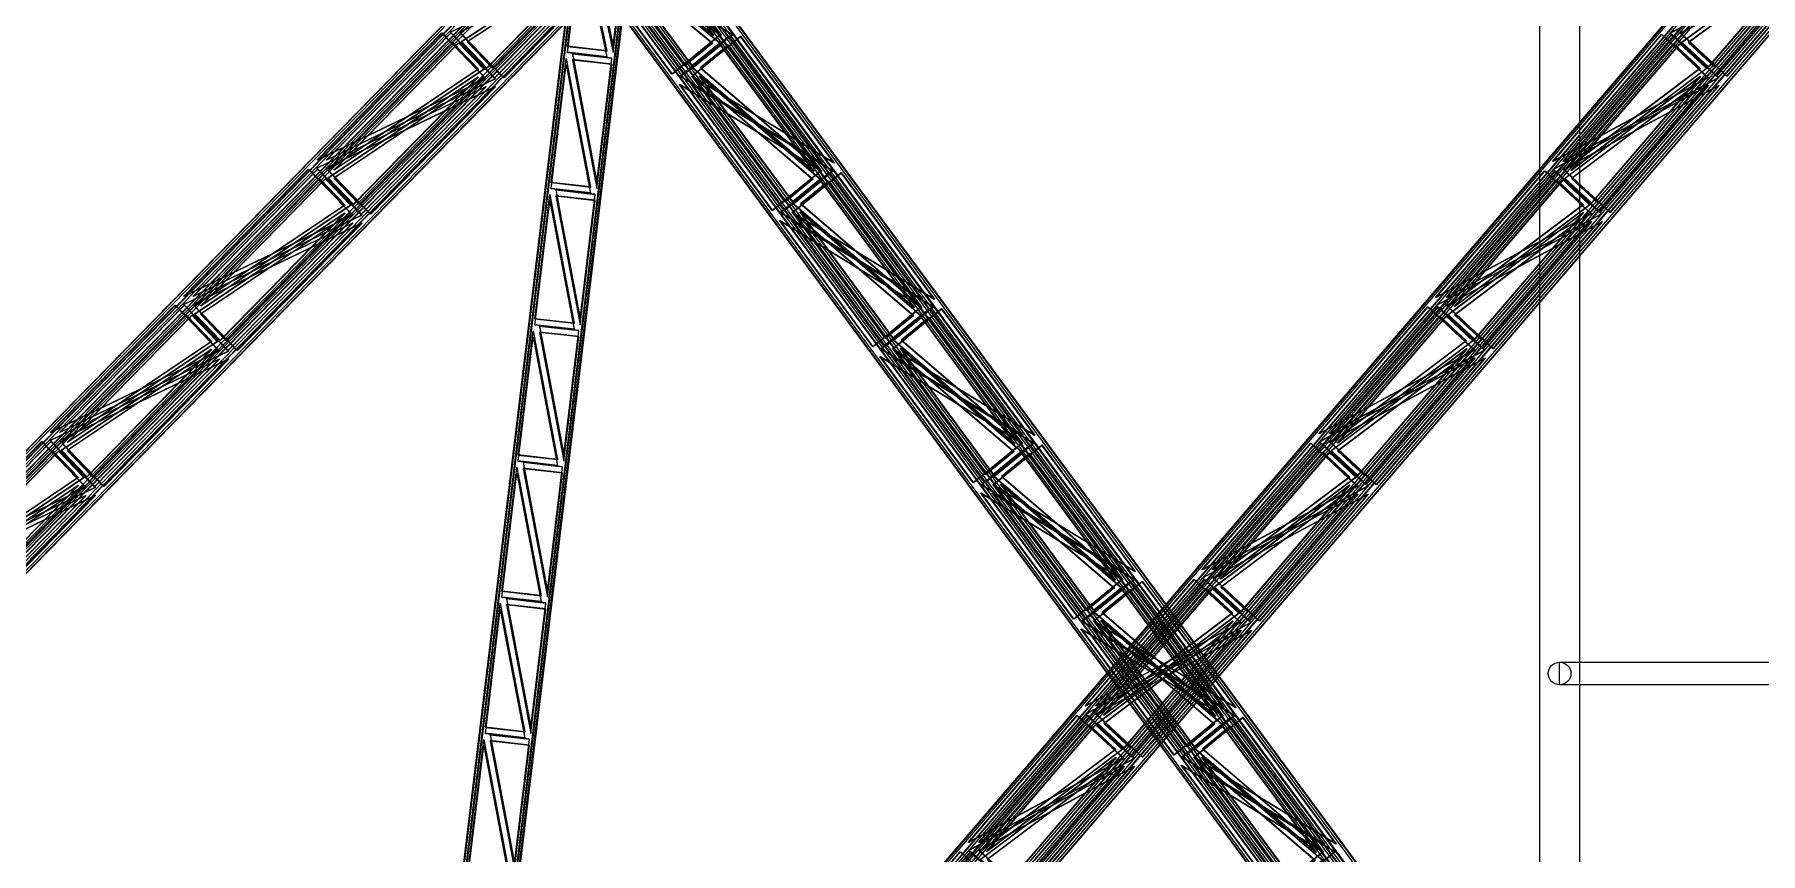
# Model space of a CAD drawing. Header units: millimetres. Extents: x -48000 to 1060615, y -2000 to 333000.
# Drawn here: x -14127 to -403, y 58569 to 65083 of the extents above; entities that cross this region are included whole.
import ezdxf

# ---------------------------------------------------------------- set-up
doc = ezdxf.new("R2010")
doc.units = ezdxf.units.MM
doc.layers.add('D-STR-CORE', color=7, linetype='Continuous', lineweight=25)
doc.layers.add('D-STR-STRC', color=7, linetype='Continuous', lineweight=25)

msp = doc.modelspace()

# ---------------------------------------------------------------- linework, layer by layer
at = {"layer": 'D-STR-CORE'}
for points in [[(-2160, 18300), (-1840, 18300), (-1840, 224550), (-2160, 224550)], [(-2160, 18300), (-1840, 18300), (-1840, 224550), (-2160, 224550)], [(-2000, 60090), (2000, 60090), (2000, 59910), (-2000, 59910)], [(2000, 59910), (-2000, 59910), (-2000, 60090), (2000, 60090)]]:
    msp.add_lwpolyline(points, close=True, dxfattribs=at)
msp.add_circle((-2000, 60000), 90, dxfattribs=at)
at = {"layer": 'D-STR-STRC'}
for points in [[(-22559.71, 53227.16), (-9838.72, 66227.16)], [(-22546.04, 53212.96), (-9825.04, 66212.96)], [(-22483.04, 53227.16), (-9762.05, 66227.16)], [(-22471.32, 53149.08), (-9750.32, 66149.08)], [(-22469.37, 53212.96), (-9748.37, 66212.96)], [(-22421, 53149.08), (-9700.01, 66149.08)], [(-11424.6, 53212.9), (-273.32, 66212.9)], [(-11410.23, 53199.59), (-258.95, 66199.59)], [(-11337.89, 53212.9), (-186.61, 66212.9)], [(-11323.51, 53199.59), (-172.23, 66199.59)], [(175.45, 53183.86), (-9406.11, 66183.86)], [(190.47, 53196.12), (-9391.09, 66196.12)], [(275.09, 53183.86), (-9306.48, 66183.86)], [(290.11, 53196.12), (-9291.46, 66196.12)], [(-22457.64, 53134.88), (-9736.65, 66134.88)], [(-22407.33, 53134.88), (-9686.33, 66134.88)], [(-11369.78, 53050.75), (-9800.07, 66050.75)], [(-11369.78, 53050.75), (-9800.07, 66050.75)], [(-11349.92, 53048.49), (-9780.2, 66048.49)], [(-11349.92, 53048.49), (-9780.2, 66048.49)], [(-11330.65, 53139.71), (-179.37, 66139.71)], [(-11316.28, 53126.41), (-165, 66126.41)], [(-11273.74, 53139.71), (-122.46, 66139.71)], [(-11259.37, 53126.41), (-108.09, 66126.41)], [(109.98, 53116.44), (-9471.59, 66116.44)], [(125, 53128.7), (-9456.57, 66128.7)], [(175.37, 53116.44), (-9406.2, 66116.44)], [(190.38, 53128.7), (-9391.18, 66128.7)], [(-11369.78, 52999.11), (-9800.07, 65999.11)], [(-11369.78, 52999.11), (-9800.07, 65999.11)], [(-11349.92, 52996.84), (-9780.2, 65996.84)], [(-11349.92, 52996.84), (-9780.2, 65996.84)], [(-11043.19, 52873.59), (108.09, 65873.59)], [(-10986.28, 52873.59), (165, 65873.59)], [(-10952.64, 53003.16), (-9382.93, 66003.16)], [(-10952.64, 53003.16), (-9382.93, 66003.16)], [(-10952.64, 52951.51), (-9382.93, 65951.51)], [(-10952.64, 52951.51), (-9382.93, 65951.51)], [(-10932.78, 53000.89), (-9363.07, 66000.89)], [(-10932.78, 53000.89), (-9363.07, 66000.89)], [(-10932.78, 52949.25), (-9363.07, 65949.25)], [(-10932.78, 52949.25), (-9363.07, 65949.25)], [(-175.37, 52883.56), (-9756.93, 65883.56)], [(-109.98, 52883.56), (-9691.54, 65883.56)], [(-22197.8, 52865.12), (-9476.8, 65865.12)], [(-22184.12, 52850.92), (-9463.12, 65850.92)], [(-22147.48, 52865.12), (-9426.48, 65865.12)], [(-22135.76, 52787.04), (-9414.76, 65787.04)], [(-22133.8, 52850.92), (-9412.81, 65850.92)], [(-22122.08, 52772.84), (-9401.08, 65772.84)], [(-22059.08, 52787.04), (-9338.09, 65787.04)], [(-22045.41, 52772.84), (-9324.41, 65772.84)], [(-11028.82, 52860.29), (122.46, 65860.29)], [(-10979.05, 52800.41), (172.23, 65800.41)], [(-10971.91, 52860.29), (179.37, 65860.29)], [(-10964.68, 52787.1), (186.61, 65787.1)], [(-10892.33, 52800.41), (258.95, 65800.41)], [(-10877.96, 52787.1), (273.32, 65787.1)], [(-290.11, 52803.88), (-9871.67, 65803.88)], [(-275.09, 52816.14), (-9856.66, 65816.14)], [(-190.47, 52803.88), (-9772.04, 65803.88)], [(-190.38, 52871.3), (-9771.95, 65871.3)], [(-175.45, 52816.14), (-9757.02, 65816.14)], [(-125, 52871.3), (-9706.56, 65871.3)]]:
    msp.add_lwpolyline(points, dxfattribs=at)
for points in [[(-22559.71, 53227.16), (-22122.08, 52772.84), (-9401.08, 65772.84), (-9838.72, 66227.16)], [(-22555.88, 53227.16), (-22118.25, 52772.84), (-9397.25, 65772.84), (-9834.89, 66227.16)], [(-22486.88, 53227.16), (-22049.24, 52772.84), (-9328.25, 65772.84), (-9765.88, 66227.16)], [(-22483.04, 53227.16), (-22045.41, 52772.84), (-9324.41, 65772.84), (-9762.05, 66227.16)], [(-22471.32, 53149.08), (-22184.12, 52850.92), (-9463.12, 65850.92), (-9750.32, 66149.08)], [(-22467.48, 53149.08), (-22180.29, 52850.92), (-9459.29, 65850.92), (-9746.49, 66149.08)], [(-22424.84, 53149.08), (-22137.64, 52850.92), (-9416.64, 65850.92), (-9703.84, 66149.08)], [(-22421, 53149.08), (-22133.8, 52850.92), (-9412.81, 65850.92), (-9700.01, 66149.08)], [(-11424.6, 53212.9), (-10964.68, 52787.1), (186.61, 65787.1), (-273.32, 66212.9)], [(-11420.27, 53212.9), (-10960.34, 52787.1), (190.94, 65787.1), (-268.99, 66212.9)], [(-11342.22, 53212.9), (-10882.29, 52787.1), (268.99, 65787.1), (-190.94, 66212.9)], [(-11337.89, 53212.9), (-10877.96, 52787.1), (273.32, 65787.1), (-186.61, 66212.9)], [(190.47, 53196.12), (-290.11, 52803.88), (-9871.67, 65803.88), (-9391.09, 66196.12)], [(195.45, 53196.12), (-285.13, 52803.88), (-9866.69, 65803.88), (-9386.11, 66196.12)], [(285.13, 53196.12), (-195.45, 52803.88), (-9777.02, 65803.88), (-9296.44, 66196.12)], [(290.11, 53196.12), (-190.47, 52803.88), (-9772.04, 65803.88), (-9291.46, 66196.12)], [(-10932.78, 53000.89), (-11369.78, 53050.75), (-9800.07, 66050.75), (-9363.07, 66000.89)], [(-10932.78, 53000.89), (-11369.78, 53050.75), (-9800.07, 66050.75), (-9363.07, 66000.89)], [(-10932.78, 52997.14), (-11369.78, 53047), (-9800.07, 66047), (-9363.07, 65997.14)], [(-10932.78, 52997.14), (-11369.78, 53047), (-9800.07, 66047), (-9363.07, 65997.14)], [(-11330.65, 53139.71), (-11028.82, 52860.29), (122.46, 65860.29), (-179.37, 66139.71)], [(-11326.31, 53139.71), (-11024.48, 52860.29), (126.8, 65860.29), (-175.03, 66139.71)], [(-11278.08, 53139.71), (-10976.25, 52860.29), (175.03, 65860.29), (-126.8, 66139.71)], [(-11273.74, 53139.71), (-10971.91, 52860.29), (179.37, 65860.29), (-122.46, 66139.71)], [(125, 53128.7), (-190.38, 52871.3), (-9771.95, 65871.3), (-9456.57, 66128.7)], [(129.98, 53128.7), (-185.4, 52871.3), (-9766.97, 65871.3), (-9451.59, 66128.7)], [(185.4, 53128.7), (-129.98, 52871.3), (-9711.54, 65871.3), (-9396.16, 66128.7)], [(190.38, 53128.7), (-125, 52871.3), (-9706.56, 65871.3), (-9391.18, 66128.7)], [(-8730.37, 65078.14), (-9428.36, 66025.17), (-9649.88, 65844.37)], [(-8725.38, 65078.14), (-9423.38, 66025.17), (-9644.9, 65844.37)], [(-8669.96, 65078.14), (-9367.96, 66025.17), (-9589.48, 65844.37)], [(-8664.98, 65078.14), (-9362.98, 66025.17), (-9584.5, 65844.37)], [(-10932.78, 52953), (-11369.78, 53002.86), (-9800.07, 66002.86), (-9363.07, 65953)], [(-10932.78, 52953), (-11369.78, 53002.86), (-9800.07, 66002.86), (-9363.07, 65953)], [(-10932.78, 52949.25), (-11369.78, 52999.11), (-9800.07, 65999.11), (-9363.07, 65949.25)], [(-10932.78, 52949.25), (-11369.78, 52999.11), (-9800.07, 65999.11), (-9363.07, 65949.25)], [(-9575.09, 64953.74), (-9887.94, 64989.43), (-9777.24, 65906.23)], [(-9575.09, 64953.74), (-9887.94, 64989.43), (-9777.24, 65906.23)], [(-9575.09, 64949.98), (-9887.94, 64985.68), (-9777.24, 65902.48)], [(-9575.09, 64949.98), (-9887.94, 64985.68), (-9777.24, 65902.48)], [(-9525.15, 64992.09), (-9414.45, 65908.88), (-9727.3, 65944.58)], [(-9525.15, 64992.09), (-9414.45, 65908.88), (-9727.3, 65944.58)], [(-9525.15, 64988.33), (-9414.45, 65905.13), (-9727.3, 65940.82)], [(-9525.15, 64988.33), (-9414.45, 65905.13), (-9727.3, 65940.82)], [(-9525.15, 64944.2), (-9414.45, 65860.99), (-9727.3, 65896.69)], [(-9525.15, 64944.2), (-9414.45, 65860.99), (-9727.3, 65896.69)], [(-9525.15, 64940.44), (-9414.45, 65857.24), (-9727.3, 65892.93)], [(-9525.15, 64940.44), (-9414.45, 65857.24), (-9727.3, 65892.93)], [(-10733.33, 65024.77), (-10531.61, 64815.36), (-9590.41, 65777.19)], [(-10729.5, 65024.77), (-10527.77, 64815.36), (-9586.58, 65777.19)], [(-10686.85, 65024.77), (-10485.12, 64815.36), (-9543.93, 65777.19)], [(-10683.01, 65024.77), (-10481.29, 64815.36), (-9540.1, 65777.19)], [(-9575.09, 64905.85), (-9887.94, 64941.55), (-9777.24, 65858.34)], [(-9575.09, 64905.85), (-9887.94, 64941.55), (-9777.24, 65858.34)], [(-9575.09, 64902.1), (-9887.94, 64937.79), (-9777.24, 65854.59)], [(-9575.09, 64902.1), (-9887.94, 64937.79), (-9777.24, 65854.59)], [(-8737.95, 65015.01), (-8959.47, 64834.21), (-9657.46, 65781.24)], [(-8732.97, 65015.01), (-8954.48, 64834.21), (-9652.48, 65781.24)], [(-8677.54, 65015.01), (-8899.06, 64834.21), (-9597.06, 65781.24)], [(-8672.56, 65015.01), (-8894.08, 64834.21), (-9592.08, 65781.24)], [(-1029.95, 65020.36), (-817.95, 64824.1), (0.86, 65778.65)], [(-1025.61, 65020.36), (-813.61, 64824.1), (5.19, 65778.65)], [(-977.37, 65020.36), (-765.37, 64824.1), (53.43, 65778.65)], [(-973.04, 65020.36), (-761.04, 64824.1), (57.76, 65778.65)], [(-10821.73, 65102.86), (-10469.57, 64737.27), (-9528.37, 65699.11)], [(-10817.89, 65102.86), (-10465.73, 64737.27), (-9524.54, 65699.11)], [(-10748.89, 65102.86), (-10396.73, 64737.27), (-9455.53, 65699.11)], [(-10745.05, 65102.86), (-10392.89, 64737.27), (-9451.7, 65699.11)], [(-8672.47, 65082.42), (-9059.19, 64766.79), (-9757.19, 65713.82)], [(-8667.49, 65082.42), (-9054.21, 64766.79), (-9752.21, 65713.82)], [(-8577.82, 65082.42), (-8964.53, 64766.79), (-9662.53, 65713.82)], [(-8572.84, 65082.42), (-8959.55, 64766.79), (-9657.55, 65713.82)], [(-1123.9, 65093.54), (-753.8, 64750.91), (65, 65705.46)], [(-1119.57, 65093.54), (-749.47, 64750.91), (69.34, 65705.46)], [(-1041.52, 65093.54), (-671.42, 64750.91), (147.38, 65705.46)], [(-1037.18, 65093.54), (-667.08, 64750.91), (151.72, 65705.46)], [(-11881.57, 64083.16), (-10890.4, 65096.06), (-10538.24, 64730.48)], [(-11877.73, 64083.16), (-10886.57, 65096.06), (-10534.41, 64730.48)], [(-11808.73, 64083.16), (-10817.56, 65096.06), (-10465.4, 64730.48)], [(-11804.89, 64083.16), (-10813.73, 65096.06), (-10461.57, 64730.48)], [(-7866.43, 64062.22), (-8606.65, 65066.54), (-8993.37, 64750.91)], [(-7861.44, 64062.22), (-8601.67, 65066.54), (-8988.39, 64750.91)], [(-7771.77, 64062.22), (-8512, 65066.54), (-8898.71, 64750.91)], [(-7766.79, 64062.22), (-8507.01, 65066.54), (-8893.73, 64750.91)], [(-2056.7, 64073.74), (-1191.46, 65082.42), (-821.36, 64739.79)], [(-2052.36, 64073.74), (-1187.13, 65082.42), (-817.03, 64739.79)], [(-1974.31, 64073.74), (-1109.08, 65082.42), (-738.98, 64739.79)], [(-1969.98, 64073.74), (-1104.74, 65082.42), (-734.64, 64739.79)], [(-11793.17, 64005.08), (-10802.01, 65017.98), (-10600.28, 64808.56)], [(-11789.34, 64005.08), (-10798.17, 65017.98), (-10596.45, 64808.56)], [(-11746.69, 64005.08), (-10755.52, 65017.98), (-10553.8, 64808.56)], [(-11742.85, 64005.08), (-10751.69, 65017.98), (-10549.97, 64808.56)], [(-9655.96, 63908.75), (-9536.81, 64895.54), (-9849.66, 64931.24)], [(-9655.96, 63908.75), (-9536.81, 64895.54), (-9849.66, 64931.24)], [(-9655.96, 63905), (-9536.81, 64891.79), (-9849.66, 64927.48)], [(-9655.96, 63905), (-9536.81, 64891.79), (-9849.66, 64927.48)], [(-7931.9, 63994.81), (-8672.12, 64999.12), (-8893.64, 64818.33)], [(-7926.92, 63994.81), (-8667.14, 64999.12), (-8888.66, 64818.33)], [(-7871.5, 63994.81), (-8611.72, 64999.12), (-8833.24, 64818.33)], [(-7866.51, 63994.81), (-8606.74, 64999.12), (-8828.26, 64818.33)], [(-1962.74, 64000.56), (-1097.51, 65009.24), (-885.51, 64812.97)], [(-1958.4, 64000.56), (-1093.17, 65009.24), (-881.17, 64812.97)], [(-1910.17, 64000.56), (-1044.93, 65009.24), (-832.94, 64812.97)], [(-1905.83, 64000.56), (-1040.6, 65009.24), (-828.6, 64812.97)], [(-9705.9, 63870.41), (-10018.75, 63906.1), (-9899.6, 64892.89)], [(-9705.9, 63870.41), (-10018.75, 63906.1), (-9899.6, 64892.89)], [(-9705.9, 63866.65), (-10018.75, 63902.35), (-9899.6, 64889.14)], [(-9705.9, 63866.65), (-10018.75, 63902.35), (-9899.6, 64889.14)], [(-9705.9, 63822.52), (-10018.75, 63858.21), (-9899.6, 64845)], [(-9705.9, 63822.52), (-10018.75, 63858.21), (-9899.6, 64845)], [(-9705.9, 63818.76), (-10018.75, 63854.46), (-9899.6, 64841.25)], [(-9705.9, 63818.76), (-10018.75, 63854.46), (-9899.6, 64841.25)], [(-9655.96, 63860.86), (-9536.81, 64847.65), (-9849.66, 64883.35)], [(-9655.96, 63860.86), (-9536.81, 64847.65), (-9849.66, 64883.35)], [(-9655.96, 63857.11), (-9536.81, 64843.9), (-9849.66, 64879.59)], [(-9655.96, 63857.11), (-9536.81, 64843.9), (-9849.66, 64879.59)], [(-11881.81, 64019.52), (-11529.65, 63653.94), (-10538.49, 64666.84)], [(-11877.97, 64019.52), (-11525.82, 63653.94), (-10534.65, 64666.84)], [(-11808.97, 64019.52), (-11456.81, 63653.94), (-10465.65, 64666.84)], [(-11805.14, 64019.52), (-11452.98, 63653.94), (-10461.81, 64666.84)], [(-11793.41, 63941.44), (-11591.69, 63732.02), (-10600.53, 64744.92)], [(-11789.58, 63941.44), (-11587.86, 63732.02), (-10596.69, 64744.92)], [(-11746.93, 63941.44), (-11545.21, 63732.02), (-10554.04, 64744.92)], [(-11743.1, 63941.44), (-11541.37, 63732.02), (-10550.21, 64744.92)], [(-7874.01, 63999.09), (-8260.73, 63683.46), (-9000.95, 64687.78)], [(-7869.03, 63999.09), (-8255.74, 63683.46), (-8995.97, 64687.78)], [(-7779.35, 63999.09), (-8166.07, 63683.46), (-8906.29, 64687.78)], [(-7774.37, 63999.09), (-8161.09, 63683.46), (-8901.31, 64687.78)], [(-7939.48, 63931.67), (-8161, 63750.88), (-8901.22, 64755.19)], [(-7934.5, 63931.67), (-8156.02, 63750.88), (-8896.24, 64755.19)], [(-7879.08, 63931.67), (-8100.6, 63750.88), (-8840.82, 64755.19)], [(-7874.1, 63931.67), (-8095.61, 63750.88), (-8835.84, 64755.19)], [(-2053.18, 64010.21), (-1683.08, 63667.58), (-817.84, 64676.26)], [(-2048.84, 64010.21), (-1678.74, 63667.58), (-813.51, 64676.26)], [(-1970.79, 64010.21), (-1600.69, 63667.58), (-735.46, 64676.26)], [(-1966.46, 64010.21), (-1596.36, 63667.58), (-731.12, 64676.26)], [(-1959.22, 63937.03), (-1747.22, 63740.76), (-881.99, 64749.44)], [(-1954.88, 63937.03), (-1742.89, 63740.76), (-877.65, 64749.44)], [(-1906.65, 63937.03), (-1694.65, 63740.76), (-829.42, 64749.44)], [(-1902.31, 63937.03), (-1690.31, 63740.76), (-825.08, 64749.44)], [(-12941.65, 62999.83), (-11950.49, 64012.73), (-11598.33, 63647.14)], [(-12937.81, 62999.83), (-11946.65, 64012.73), (-11594.49, 63647.14)], [(-12868.81, 62999.83), (-11877.65, 64012.73), (-11525.49, 63647.14)], [(-12864.98, 62999.83), (-11873.81, 64012.73), (-11521.65, 63647.14)], [(-7067.96, 62978.89), (-7808.19, 63983.21), (-8194.9, 63667.58)], [(-7062.98, 62978.89), (-7803.2, 63983.21), (-8189.92, 63667.58)], [(-6973.31, 62978.89), (-7713.53, 63983.21), (-8100.25, 63667.58)], [(-6968.33, 62978.89), (-7708.55, 63983.21), (-8095.27, 63667.58)], [(-2985.97, 62990.41), (-2120.74, 63999.09), (-1750.64, 63656.46)], [(-2981.63, 62990.41), (-2116.4, 63999.09), (-1746.3, 63656.46)], [(-2903.59, 62990.41), (-2038.35, 63999.09), (-1668.25, 63656.46)], [(-2899.25, 62990.41), (-2034.02, 63999.09), (-1663.92, 63656.46)], [(-12853.25, 62921.74), (-11862.09, 63934.64), (-11660.37, 63725.23)], [(-12849.42, 62921.74), (-11858.26, 63934.64), (-11656.53, 63725.23)], [(-12806.77, 62921.74), (-11815.61, 63934.64), (-11613.88, 63725.23)], [(-12802.94, 62921.74), (-11811.77, 63934.64), (-11610.05, 63725.23)], [(-9786.77, 62825.42), (-9667.62, 63812.21), (-9980.47, 63847.9)], [(-9786.77, 62825.42), (-9667.62, 63812.21), (-9980.47, 63847.9)], [(-9786.77, 62821.66), (-9667.62, 63808.45), (-9980.47, 63844.15)], [(-9786.77, 62821.66), (-9667.62, 63808.45), (-9980.47, 63844.15)], [(-7133.44, 62911.48), (-7873.66, 63915.79), (-8095.18, 63734.99)], [(-7128.46, 62911.48), (-7868.68, 63915.79), (-8090.2, 63734.99)], [(-7073.03, 62911.48), (-7813.26, 63915.79), (-8034.77, 63734.99)], [(-7068.05, 62911.48), (-7808.27, 63915.79), (-8029.79, 63734.99)], [(-2892.01, 62917.23), (-2026.78, 63925.9), (-1814.78, 63729.64)], [(-2887.68, 62917.23), (-2022.45, 63925.9), (-1810.45, 63729.64)], [(-2839.44, 62917.23), (-1974.21, 63925.9), (-1762.21, 63729.64)], [(-2835.1, 62917.23), (-1969.87, 63925.9), (-1757.87, 63729.64)], [(-9836.71, 62787.07), (-10149.56, 62822.77), (-10030.41, 63809.56)], [(-9836.71, 62787.07), (-10149.56, 62822.77), (-10030.41, 63809.56)], [(-9836.71, 62783.32), (-10149.56, 62819.01), (-10030.41, 63805.8)], [(-9836.71, 62783.32), (-10149.56, 62819.01), (-10030.41, 63805.8)], [(-9836.71, 62739.19), (-10149.56, 62774.88), (-10030.41, 63761.67)], [(-9836.71, 62739.19), (-10149.56, 62774.88), (-10030.41, 63761.67)], [(-9836.71, 62735.43), (-10149.56, 62771.12), (-10030.41, 63757.91)], [(-9836.71, 62735.43), (-10149.56, 62771.12), (-10030.41, 63757.91)], [(-9786.77, 62777.53), (-9667.62, 63764.32), (-9980.47, 63800.02)], [(-9786.77, 62777.53), (-9667.62, 63764.32), (-9980.47, 63800.02)], [(-9786.77, 62773.77), (-9667.62, 63760.57), (-9980.47, 63796.26)], [(-9786.77, 62773.77), (-9667.62, 63760.57), (-9980.47, 63796.26)], [(-12941.89, 62936.19), (-12589.73, 62570.6), (-11598.57, 63583.5)], [(-12938.06, 62936.19), (-12585.9, 62570.6), (-11594.74, 63583.5)], [(-12869.05, 62936.19), (-12516.89, 62570.6), (-11525.73, 63583.5)], [(-12865.22, 62936.19), (-12513.06, 62570.6), (-11521.9, 63583.5)], [(-12853.49, 62858.1), (-12651.77, 62648.69), (-11660.61, 63661.59)], [(-12849.66, 62858.1), (-12647.94, 62648.69), (-11656.78, 63661.59)], [(-12807.01, 62858.1), (-12605.29, 62648.69), (-11614.13, 63661.59)], [(-12803.18, 62858.1), (-12601.46, 62648.69), (-11610.29, 63661.59)], [(-7075.55, 62915.75), (-7462.26, 62600.13), (-8202.49, 63604.44)], [(-7070.56, 62915.75), (-7457.28, 62600.13), (-8197.5, 63604.44)], [(-6980.89, 62915.75), (-7367.61, 62600.13), (-8107.83, 63604.44)], [(-6975.91, 62915.75), (-7362.63, 62600.13), (-8102.85, 63604.44)], [(-7141.02, 62848.34), (-7362.54, 62667.54), (-8102.76, 63671.86)], [(-7136.04, 62848.34), (-7357.56, 62667.54), (-8097.78, 63671.86)], [(-7080.62, 62848.34), (-7302.13, 62667.54), (-8042.36, 63671.86)], [(-7075.63, 62848.34), (-7297.15, 62667.54), (-8037.37, 63671.86)], [(-2982.45, 62926.88), (-2612.35, 62584.25), (-1747.12, 63592.92)], [(-2978.11, 62926.88), (-2608.01, 62584.25), (-1742.78, 63592.92)], [(-2900.07, 62926.88), (-2529.97, 62584.25), (-1664.73, 63592.92)], [(-2895.73, 62926.88), (-2525.63, 62584.25), (-1660.4, 63592.92)], [(-2888.49, 62853.69), (-2676.49, 62657.43), (-1811.26, 63666.11)], [(-2884.16, 62853.69), (-2672.16, 62657.43), (-1806.93, 63666.11)], [(-2835.92, 62853.69), (-2623.92, 62657.43), (-1758.69, 63666.11)], [(-2831.58, 62853.69), (-2619.59, 62657.43), (-1754.35, 63666.11)], [(-14001.73, 61916.5), (-13010.57, 62929.4), (-12658.41, 62563.81)], [(-13997.9, 61916.5), (-13006.74, 62929.4), (-12654.58, 62563.81)], [(-13928.89, 61916.5), (-12937.73, 62929.4), (-12585.57, 62563.81)], [(-13925.06, 61916.5), (-12933.9, 62929.4), (-12581.74, 62563.81)], [(-6269.5, 61895.56), (-7009.72, 62899.87), (-7396.44, 62584.25)], [(-6264.52, 61895.56), (-7004.74, 62899.87), (-7391.46, 62584.25)], [(-6174.84, 61895.56), (-6915.07, 62899.87), (-7301.78, 62584.25)], [(-6169.86, 61895.56), (-6910.09, 62899.87), (-7296.8, 62584.25)], [(-3915.24, 61907.08), (-3050.01, 62915.75), (-2679.91, 62573.12)], [(-3910.91, 61907.08), (-3045.67, 62915.75), (-2675.57, 62573.12)], [(-3832.86, 61907.08), (-2967.63, 62915.75), (-2597.53, 62573.12)], [(-3828.52, 61907.08), (-2963.29, 62915.75), (-2593.19, 62573.12)], [(-13913.33, 61838.41), (-12922.17, 62851.31), (-12720.45, 62641.9)], [(-13909.5, 61838.41), (-12918.34, 62851.31), (-12716.62, 62641.9)], [(-13866.85, 61838.41), (-12875.69, 62851.31), (-12673.97, 62641.9)], [(-13863.02, 61838.41), (-12871.86, 62851.31), (-12670.13, 62641.9)], [(-9967.52, 61703.74), (-10280.37, 61739.43), (-10161.22, 62726.23)], [(-9967.52, 61703.74), (-10280.37, 61739.43), (-10161.22, 62726.23)], [(-9967.52, 61699.98), (-10280.37, 61735.68), (-10161.22, 62722.47)], [(-9967.52, 61699.98), (-10280.37, 61735.68), (-10161.22, 62722.47)], [(-9917.58, 61742.09), (-9798.43, 62728.88), (-10111.28, 62764.57)], [(-9917.58, 61742.09), (-9798.43, 62728.88), (-10111.28, 62764.57)], [(-9917.58, 61738.33), (-9798.43, 62725.12), (-10111.28, 62760.81)], [(-9917.58, 61738.33), (-9798.43, 62725.12), (-10111.28, 62760.81)], [(-9917.58, 61694.2), (-9798.43, 62680.99), (-10111.28, 62716.68)], [(-9917.58, 61694.2), (-9798.43, 62680.99), (-10111.28, 62716.68)], [(-6334.97, 61828.14), (-7075.2, 62832.46), (-7296.71, 62651.66)], [(-6329.99, 61828.14), (-7070.22, 62832.46), (-7291.73, 62651.66)], [(-6274.57, 61828.14), (-7014.79, 62832.46), (-7236.31, 62651.66)], [(-6269.59, 61828.14), (-7009.81, 62832.46), (-7231.33, 62651.66)], [(-3821.29, 61833.89), (-2956.05, 62842.57), (-2744.06, 62646.31)], [(-3816.95, 61833.89), (-2951.72, 62842.57), (-2739.72, 62646.31)], [(-3768.71, 61833.89), (-2903.48, 62842.57), (-2691.48, 62646.31)], [(-3764.38, 61833.89), (-2899.15, 62842.57), (-2687.15, 62646.31)], [(-9967.52, 61655.85), (-10280.37, 61691.55), (-10161.22, 62678.34)], [(-9967.52, 61655.85), (-10280.37, 61691.55), (-10161.22, 62678.34)], [(-9967.52, 61652.1), (-10280.37, 61687.79), (-10161.22, 62674.58)], [(-9967.52, 61652.1), (-10280.37, 61687.79), (-10161.22, 62674.58)], [(-9917.58, 61690.44), (-9798.43, 62677.23), (-10111.28, 62712.93)], [(-9917.58, 61690.44), (-9798.43, 62677.23), (-10111.28, 62712.93)], [(-6342.56, 61765.01), (-6564.07, 61584.21), (-7304.3, 62588.52)], [(-6337.57, 61765.01), (-6559.09, 61584.21), (-7299.32, 62588.52)], [(-6282.15, 61765.01), (-6503.67, 61584.21), (-7243.89, 62588.52)], [(-6277.17, 61765.01), (-6498.69, 61584.21), (-7238.91, 62588.52)], [(-3817.77, 61770.36), (-3605.77, 61574.1), (-2740.54, 62582.77)], [(-3813.43, 61770.36), (-3601.43, 61574.1), (-2736.2, 62582.77)], [(-3765.19, 61770.36), (-3553.2, 61574.1), (-2687.96, 62582.77)], [(-3760.86, 61770.36), (-3548.86, 61574.1), (-2683.63, 62582.77)], [(-14001.97, 61852.86), (-13649.82, 61487.27), (-12658.65, 62500.17)], [(-13998.14, 61852.86), (-13645.98, 61487.27), (-12654.82, 62500.17)], [(-13929.14, 61852.86), (-13576.98, 61487.27), (-12585.81, 62500.17)], [(-13925.3, 61852.86), (-13573.14, 61487.27), (-12581.98, 62500.17)], [(-13913.58, 61774.77), (-13711.86, 61565.36), (-12720.69, 62578.26)], [(-13909.74, 61774.77), (-13708.02, 61565.36), (-12716.86, 62578.26)], [(-13867.1, 61774.77), (-13665.37, 61565.36), (-12674.21, 62578.26)], [(-13863.26, 61774.77), (-13661.54, 61565.36), (-12670.38, 62578.26)], [(-6277.08, 61832.42), (-6663.8, 61516.79), (-7404.02, 62521.11)], [(-6272.1, 61832.42), (-6658.82, 61516.79), (-7399.04, 62521.11)], [(-6182.43, 61832.42), (-6569.14, 61516.79), (-7309.37, 62521.11)], [(-6177.44, 61832.42), (-6564.16, 61516.79), (-7304.39, 62521.11)], [(-3911.72, 61843.54), (-3541.62, 61500.91), (-2676.39, 62509.59)], [(-3907.39, 61843.54), (-3537.29, 61500.91), (-2672.05, 62509.59)], [(-3829.34, 61843.54), (-3459.24, 61500.91), (-2594.01, 62509.59)], [(-3825, 61843.54), (-3454.9, 61500.91), (-2589.67, 62509.59)], [(-15061.81, 60833.16), (-14070.65, 61846.06), (-13718.49, 61480.48)], [(-15057.98, 60833.16), (-14066.82, 61846.06), (-13714.66, 61480.48)], [(-14988.98, 60833.16), (-13997.81, 61846.06), (-13645.65, 61480.48)], [(-14985.14, 60833.16), (-13993.98, 61846.06), (-13641.82, 61480.48)], [(-14973.42, 60755.08), (-13982.26, 61767.98), (-13780.53, 61558.56)], [(-14969.58, 60755.08), (-13978.42, 61767.98), (-13776.7, 61558.56)], [(-14926.93, 60755.08), (-13935.77, 61767.98), (-13734.05, 61558.56)], [(-14923.1, 60755.08), (-13931.94, 61767.98), (-13730.22, 61558.56)], [(-5471.04, 60812.22), (-6211.26, 61816.54), (-6597.98, 61500.91)], [(-5466.05, 60812.22), (-6206.28, 61816.54), (-6592.99, 61500.91)], [(-5376.38, 60812.22), (-6116.6, 61816.54), (-6503.32, 61500.91)], [(-5371.4, 60812.22), (-6111.62, 61816.54), (-6498.34, 61500.91)], [(-4844.52, 60823.74), (-3979.28, 61832.42), (-3609.18, 61489.79)], [(-4840.18, 60823.74), (-3974.95, 61832.42), (-3604.85, 61489.79)], [(-4762.13, 60823.74), (-3896.9, 61832.42), (-3526.8, 61489.79)], [(-4757.8, 60823.74), (-3892.56, 61832.42), (-3522.47, 61489.79)], [(-4750.56, 60750.56), (-3885.33, 61759.24), (-3673.33, 61562.97)], [(-4746.22, 60750.56), (-3880.99, 61759.24), (-3668.99, 61562.97)], [(-4697.99, 60750.56), (-3832.75, 61759.24), (-3620.76, 61562.97)], [(-4693.65, 60750.56), (-3828.42, 61759.24), (-3616.42, 61562.97)], [(-10098.33, 60620.41), (-10411.18, 60656.1), (-10292.03, 61642.89)], [(-10098.33, 60620.41), (-10411.18, 60656.1), (-10292.03, 61642.89)], [(-10098.33, 60616.65), (-10411.18, 60652.35), (-10292.03, 61639.14)], [(-10098.33, 60616.65), (-10411.18, 60652.35), (-10292.03, 61639.14)], [(-10048.39, 60658.75), (-9929.24, 61645.54), (-10242.09, 61681.24)], [(-10048.39, 60658.75), (-9929.24, 61645.54), (-10242.09, 61681.24)], [(-10048.39, 60655), (-9929.24, 61641.79), (-10242.09, 61677.48)], [(-10048.39, 60655), (-9929.24, 61641.79), (-10242.09, 61677.48)], [(-10048.39, 60610.86), (-9929.24, 61597.65), (-10242.09, 61633.35)], [(-10048.39, 60610.86), (-9929.24, 61597.65), (-10242.09, 61633.35)], [(-10048.39, 60607.11), (-9929.24, 61593.9), (-10242.09, 61629.59)], [(-10048.39, 60607.11), (-9929.24, 61593.9), (-10242.09, 61629.59)], [(-5536.51, 60744.81), (-6276.73, 61749.12), (-6498.25, 61568.33)], [(-5531.53, 60744.81), (-6271.75, 61749.12), (-6493.27, 61568.33)], [(-5476.11, 60744.81), (-6216.33, 61749.12), (-6437.85, 61568.33)], [(-5471.12, 60744.81), (-6211.35, 61749.12), (-6432.86, 61568.33)], [(-14973.66, 60691.44), (-14771.94, 60482.02), (-13780.78, 61494.92)], [(-14969.83, 60691.44), (-14768.1, 60482.02), (-13776.94, 61494.92)], [(-14927.18, 60691.44), (-14725.46, 60482.02), (-13734.29, 61494.92)], [(-14923.34, 60691.44), (-14721.62, 60482.02), (-13730.46, 61494.92)], [(-10098.33, 60572.52), (-10411.18, 60608.21), (-10292.03, 61595)], [(-10098.33, 60572.52), (-10411.18, 60608.21), (-10292.03, 61595)], [(-10098.33, 60568.76), (-10411.18, 60604.46), (-10292.03, 61591.25)], [(-10098.33, 60568.76), (-10411.18, 60604.46), (-10292.03, 61591.25)], [(-5544.09, 60681.67), (-5765.61, 60500.88), (-6505.83, 61505.19)], [(-5539.11, 60681.67), (-5760.63, 60500.88), (-6500.85, 61505.19)], [(-5483.69, 60681.67), (-5705.21, 60500.88), (-6445.43, 61505.19)], [(-5478.71, 60681.67), (-5700.22, 60500.88), (-6440.45, 61505.19)], [(-4747.04, 60687.03), (-4535.04, 60490.76), (-3669.81, 61499.44)], [(-4742.7, 60687.03), (-4530.71, 60490.76), (-3665.47, 61499.44)], [(-4694.47, 60687.03), (-4482.47, 60490.76), (-3617.24, 61499.44)], [(-4690.13, 60687.03), (-4478.13, 60490.76), (-3612.9, 61499.44)], [(-15062.06, 60769.52), (-14709.9, 60403.94), (-13718.74, 61416.84)], [(-15058.22, 60769.52), (-14706.06, 60403.94), (-13714.9, 61416.84)], [(-14989.22, 60769.52), (-14637.06, 60403.94), (-13645.9, 61416.84)], [(-14985.38, 60769.52), (-14633.23, 60403.94), (-13642.06, 61416.84)], [(-5478.62, 60749.09), (-5865.33, 60433.46), (-6605.56, 61437.78)], [(-5473.64, 60749.09), (-5860.35, 60433.46), (-6600.58, 61437.78)], [(-5383.96, 60749.09), (-5770.68, 60433.46), (-6510.9, 61437.78)], [(-5378.98, 60749.09), (-5765.7, 60433.46), (-6505.92, 61437.78)], [(-4841, 60760.21), (-4470.9, 60417.58), (-3605.66, 61426.26)], [(-4836.66, 60760.21), (-4466.56, 60417.58), (-3601.33, 61426.26)], [(-4758.61, 60760.21), (-4388.51, 60417.58), (-3523.28, 61426.26)], [(-4754.28, 60760.21), (-4384.18, 60417.58), (-3518.94, 61426.26)], [(-4672.57, 59728.89), (-5412.8, 60733.21), (-5799.51, 60417.58)], [(-4667.59, 59728.89), (-5407.81, 60733.21), (-5794.53, 60417.58)], [(-5773.79, 59740.41), (-4908.56, 60749.09), (-4538.46, 60406.46)], [(-5769.45, 59740.41), (-4904.22, 60749.09), (-4534.12, 60406.46)], [(-4577.92, 59728.89), (-5318.14, 60733.21), (-5704.86, 60417.58)], [(-4572.93, 59728.89), (-5313.16, 60733.21), (-5699.87, 60417.58)], [(-4738.05, 59661.48), (-5478.27, 60665.79), (-5699.79, 60484.99)], [(-4733.06, 59661.48), (-5473.29, 60665.79), (-5694.81, 60484.99)], [(-5691.41, 59740.41), (-4826.17, 60749.09), (-4456.07, 60406.46)], [(-5687.07, 59740.41), (-4821.84, 60749.09), (-4451.74, 60406.46)], [(-5679.83, 59667.23), (-4814.6, 60675.9), (-4602.6, 60479.64)], [(-5675.5, 59667.23), (-4810.27, 60675.9), (-4598.27, 60479.64)], [(-4677.64, 59661.48), (-5417.86, 60665.79), (-5639.38, 60484.99)], [(-4672.66, 59661.48), (-5412.88, 60665.79), (-5634.4, 60484.99)], [(-5627.26, 59667.23), (-4762.03, 60675.9), (-4550.03, 60479.64)], [(-5622.92, 59667.23), (-4757.69, 60675.9), (-4545.69, 60479.64)], [(-10229.14, 59537.07), (-10541.99, 59572.77), (-10422.84, 60559.56)], [(-10229.14, 59537.07), (-10541.99, 59572.77), (-10422.84, 60559.56)], [(-10229.14, 59533.32), (-10541.99, 59569.01), (-10422.84, 60555.8)], [(-10229.14, 59533.32), (-10541.99, 59569.01), (-10422.84, 60555.8)], [(-10179.2, 59575.42), (-10060.05, 60562.21), (-10372.9, 60597.9)], [(-10179.2, 59575.42), (-10060.05, 60562.21), (-10372.9, 60597.9)], [(-10179.2, 59571.66), (-10060.05, 60558.45), (-10372.9, 60594.15)], [(-10179.2, 59571.66), (-10060.05, 60558.45), (-10372.9, 60594.15)], [(-10179.2, 59527.53), (-10060.05, 60514.32), (-10372.9, 60550.02)], [(-10179.2, 59527.53), (-10060.05, 60514.32), (-10372.9, 60550.02)], [(-10179.2, 59523.77), (-10060.05, 60510.57), (-10372.9, 60546.26)], [(-10179.2, 59523.77), (-10060.05, 60510.57), (-10372.9, 60546.26)], [(-10229.14, 59489.19), (-10541.99, 59524.88), (-10422.84, 60511.67)], [(-10229.14, 59489.19), (-10541.99, 59524.88), (-10422.84, 60511.67)], [(-10229.14, 59485.43), (-10541.99, 59521.12), (-10422.84, 60507.91)], [(-10229.14, 59485.43), (-10541.99, 59521.12), (-10422.84, 60507.91)], [(-4745.63, 59598.34), (-4967.15, 59417.54), (-5707.37, 60421.86)], [(-4740.65, 59598.34), (-4962.16, 59417.54), (-5702.39, 60421.86)], [(-5676.31, 59603.69), (-5464.32, 59407.43), (-4599.08, 60416.11)], [(-5671.98, 59603.69), (-5459.98, 59407.43), (-4594.75, 60416.11)], [(-4685.22, 59598.34), (-4906.74, 59417.54), (-5646.96, 60421.86)], [(-4680.24, 59598.34), (-4901.76, 59417.54), (-5641.98, 60421.86)], [(-5623.74, 59603.69), (-5411.74, 59407.43), (-4546.51, 60416.11)], [(-5619.4, 59603.69), (-5407.41, 59407.43), (-4542.17, 60416.11)], [(-4680.15, 59665.75), (-5066.87, 59350.13), (-5807.09, 60354.44)], [(-4675.17, 59665.75), (-5061.89, 59350.13), (-5802.11, 60354.44)], [(-5770.27, 59676.88), (-5400.17, 59334.25), (-4534.94, 60342.92)], [(-5765.93, 59676.88), (-5395.83, 59334.25), (-4530.6, 60342.92)], [(-4585.5, 59665.75), (-4972.22, 59350.13), (-5712.44, 60354.44)], [(-4580.52, 59665.75), (-4967.23, 59350.13), (-5707.46, 60354.44)], [(-5687.89, 59676.88), (-5317.79, 59334.25), (-4452.55, 60342.92)], [(-5683.55, 59676.88), (-5313.45, 59334.25), (-4448.22, 60342.92)], [(-6703.06, 58657.08), (-5837.83, 59665.75), (-5467.73, 59323.12)], [(-6698.73, 58657.08), (-5833.49, 59665.75), (-5463.39, 59323.12)], [(-6620.68, 58657.08), (-5755.45, 59665.75), (-5385.35, 59323.12)], [(-6616.34, 58657.08), (-5751.11, 59665.75), (-5381.01, 59323.12)], [(-6609.11, 58583.89), (-5743.87, 59592.57), (-5531.88, 59396.31)], [(-6604.77, 58583.89), (-5739.54, 59592.57), (-5527.54, 59396.31)], [(-6556.53, 58583.89), (-5691.3, 59592.57), (-5479.3, 59396.31)], [(-6552.2, 58583.89), (-5686.97, 59592.57), (-5474.97, 59396.31)], [(-3874.11, 58645.56), (-4614.33, 59649.87), (-5001.05, 59334.25)], [(-3869.13, 58645.56), (-4609.35, 59649.87), (-4996.07, 59334.25)], [(-3779.45, 58645.56), (-4519.68, 59649.87), (-4906.39, 59334.25)], [(-3774.47, 58645.56), (-4514.69, 59649.87), (-4901.41, 59334.25)], [(-3939.58, 58578.14), (-4679.81, 59582.46), (-4901.32, 59401.66)], [(-3934.6, 58578.14), (-4674.82, 59582.46), (-4896.34, 59401.66)], [(-3879.18, 58578.14), (-4619.4, 59582.46), (-4840.92, 59401.66)], [(-3874.2, 58578.14), (-4614.42, 59582.46), (-4835.94, 59401.66)], [(-10359.95, 58453.74), (-10672.8, 58489.43), (-10553.65, 59476.23)], [(-10359.95, 58453.74), (-10672.8, 58489.43), (-10553.65, 59476.23)], [(-10359.95, 58449.98), (-10672.8, 58485.68), (-10553.65, 59472.47)], [(-10359.95, 58449.98), (-10672.8, 58485.68), (-10553.65, 59472.47)], [(-10359.95, 58405.85), (-10672.8, 58441.55), (-10553.65, 59428.34)], [(-10359.95, 58405.85), (-10672.8, 58441.55), (-10553.65, 59428.34)], [(-10359.95, 58402.1), (-10672.8, 58437.79), (-10553.65, 59424.58)], [(-10359.95, 58402.1), (-10672.8, 58437.79), (-10553.65, 59424.58)], [(-10310.01, 58492.09), (-10190.86, 59478.88), (-10503.71, 59514.57)], [(-10310.01, 58492.09), (-10190.86, 59478.88), (-10503.71, 59514.57)], [(-10310.01, 58488.33), (-10190.86, 59475.12), (-10503.71, 59510.81)], [(-10310.01, 58488.33), (-10190.86, 59475.12), (-10503.71, 59510.81)], [(-10310.01, 58444.2), (-10190.86, 59430.99), (-10503.71, 59466.68)], [(-10310.01, 58444.2), (-10190.86, 59430.99), (-10503.71, 59466.68)], [(-10310.01, 58440.44), (-10190.86, 59427.23), (-10503.71, 59462.93)], [(-10310.01, 58440.44), (-10190.86, 59427.23), (-10503.71, 59462.93)], [(-6605.59, 58520.36), (-6393.59, 58324.1), (-5528.36, 59332.77)], [(-6601.25, 58520.36), (-6389.25, 58324.1), (-5524.02, 59332.77)], [(-6553.01, 58520.36), (-6341.02, 58324.1), (-5475.78, 59332.77)], [(-6548.68, 58520.36), (-6336.68, 58324.1), (-5471.45, 59332.77)], [(-3947.17, 58515.01), (-4168.68, 58334.21), (-4908.91, 59338.52)], [(-3942.18, 58515.01), (-4163.7, 58334.21), (-4903.92, 59338.52)], [(-3886.76, 58515.01), (-4108.28, 58334.21), (-4848.5, 59338.52)], [(-3881.78, 58515.01), (-4103.3, 58334.21), (-4843.52, 59338.52)], [(-6699.54, 58593.54), (-6329.44, 58250.91), (-5464.21, 59259.59)], [(-6695.21, 58593.54), (-6325.11, 58250.91), (-5459.87, 59259.59)], [(-6617.16, 58593.54), (-6247.06, 58250.91), (-5381.83, 59259.59)], [(-6612.82, 58593.54), (-6242.72, 58250.91), (-5377.49, 59259.59)], [(-3881.69, 58582.42), (-4268.41, 58266.79), (-5008.63, 59271.11)], [(-3876.71, 58582.42), (-4263.43, 58266.79), (-5003.65, 59271.11)], [(-3787.04, 58582.42), (-4173.75, 58266.79), (-4913.98, 59271.11)], [(-3782.05, 58582.42), (-4168.77, 58266.79), (-4908.99, 59271.11)], [(-7632.34, 57573.74), (-6767.1, 58582.42), (-6397, 58239.79)], [(-7628, 57573.74), (-6762.77, 58582.42), (-6392.67, 58239.79)], [(-7549.95, 57573.74), (-6684.72, 58582.42), (-6314.62, 58239.79)], [(-7545.62, 57573.74), (-6680.38, 58582.42), (-6310.29, 58239.79)]]:
    msp.add_lwpolyline(points, close=True, dxfattribs=at)

doc.saveas('drawing.dxf')
